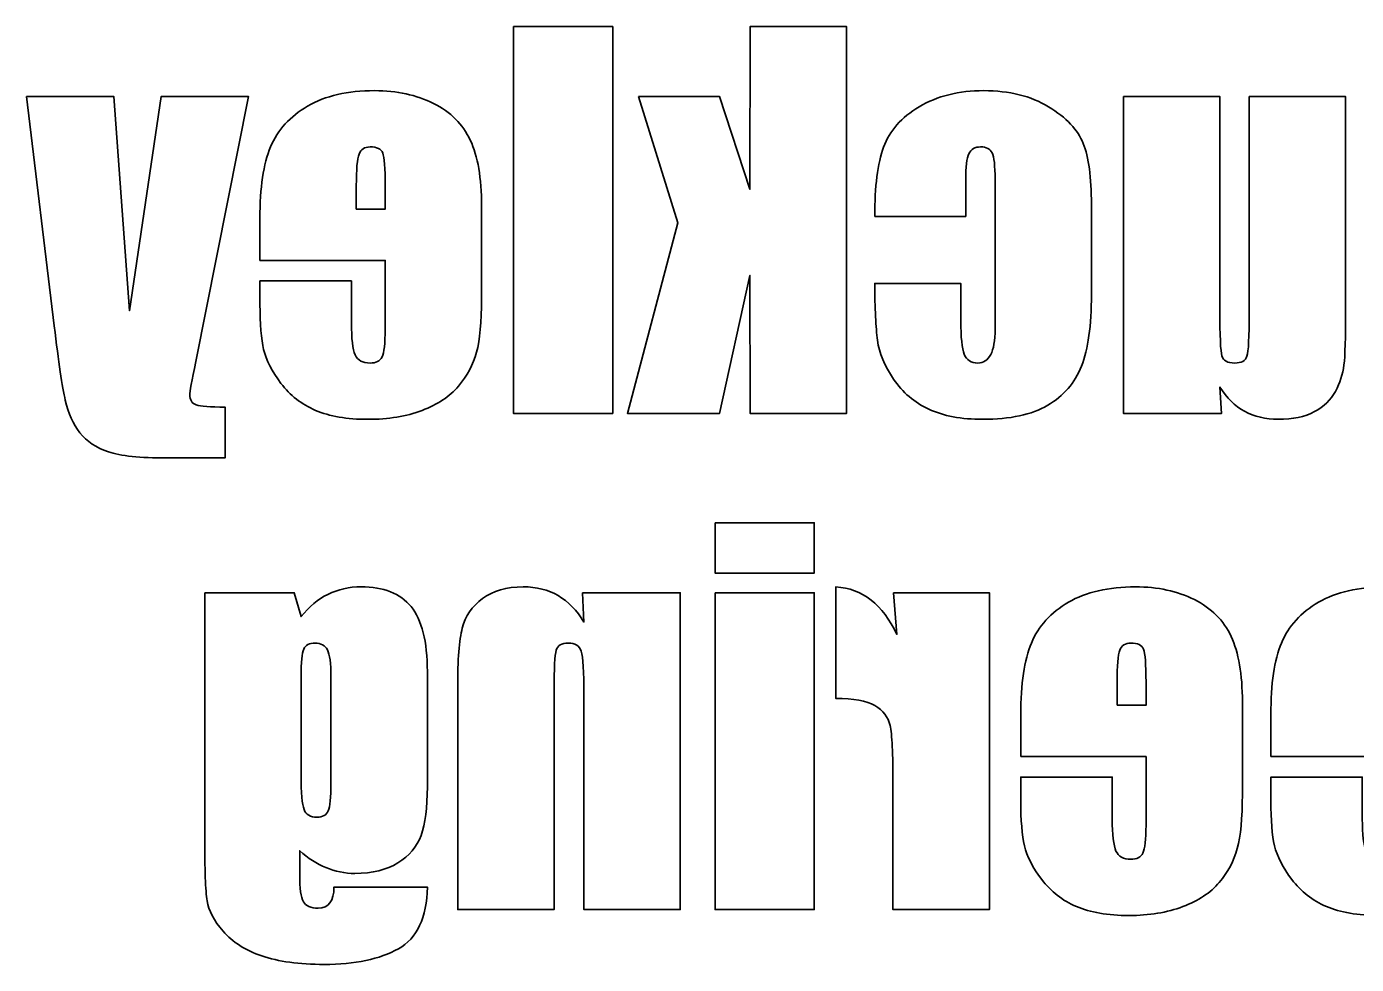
# Model space of a CAD drawing. Header units: millimetres. Extents: x -17.1 to 15.4, y 1.4 to 12.5.
# Drawn here: x -17.06 to -1.3, y 1.41 to 12.54 of the extents above; entities that cross this region are included whole.
import ezdxf

# ---------------------------------------------------------------- set-up
doc = ezdxf.new("R2010")
doc.units = ezdxf.units.MM
doc.header["$MEASUREMENT"] = 0
doc.layers.add('Layer 1', color=7, linetype='Continuous')

msp = doc.modelspace()

# ---------------------------------------------------------------- linework, layer by layer
at = {"layer": 'Layer 1', "color": 250, "lineweight": 35}
for points, knots in [([(-11.2909, 12.5357), (-11.2909, 12.5357), (-11.2909, 7.9479), (-11.2909, 7.9479), (-11.2909, 7.9479), (-11.2909, 7.9479), (-10.1135, 7.9479), (-10.1135, 7.9479), (-10.1135, 7.9479), (-10.1135, 7.9479), (-10.1135, 12.5357), (-10.1135, 12.5357), (-10.1135, 12.5357), (-10.1135, 12.5357), (-11.2909, 12.5357), (-11.2909, 12.5357)], [0, 0, 0, 0, 0.2, 0.2, 0.2, 0.2, 0.4, 0.4, 0.4, 0.4, 0.6, 0.6, 0.6, 0.6, 1, 1, 1, 1]), ([(-9.8061, 11.7063), (-9.8061, 11.7063), (-9.3421, 10.207), (-9.3421, 10.207), (-9.3421, 10.207), (-9.3421, 10.207), (-9.9395, 7.9479), (-9.9395, 7.9479), (-9.9395, 7.9479), (-9.9395, 7.9479), (-8.8462, 7.9479), (-8.8462, 7.9479), (-8.8462, 7.9479), (-8.8462, 7.9479), (-8.4866, 9.5845), (-8.4866, 9.5845), (-8.4866, 9.5845), (-8.4866, 9.5845), (-8.4837, 7.9479), (-8.4837, 7.9479), (-8.4837, 7.9479), (-8.4837, 7.9479), (-7.3411, 7.9479), (-7.3411, 7.9479), (-7.3411, 7.9479), (-7.3411, 7.9479), (-7.3411, 12.5357), (-7.3411, 12.5357), (-7.3411, 12.5357), (-7.3411, 12.5357), (-8.4837, 12.5357), (-8.4837, 12.5357), (-8.4837, 12.5357), (-8.4837, 12.5357), (-8.4866, 10.6062), (-8.4866, 10.6062), (-8.4866, 10.6062), (-8.4866, 10.6062), (-8.8462, 11.7063), (-8.8462, 11.7063), (-8.8462, 11.7063), (-8.8462, 11.7063), (-9.8061, 11.7063), (-9.8061, 11.7063)], [0, 0, 0, 0, 0.0833333, 0.0833333, 0.0833333, 0.0833333, 0.1666667, 0.1666667, 0.1666667, 0.1666667, 0.25, 0.25, 0.25, 0.25, 0.3333333, 0.3333333, 0.3333333, 0.3333333, 0.4166667, 0.4166667, 0.4166667, 0.4166667, 0.5, 0.5, 0.5, 0.5, 0.5833333, 0.5833333, 0.5833333, 0.5833333, 0.6666667, 0.6666667, 0.6666667, 0.6666667, 0.75, 0.75, 0.75, 0.75, 0.8333333, 0.8333333, 0.8333333, 0.8333333, 1, 1, 1, 1]), ([(-17.062, 11.7063), (-17.062, 11.7063), (-16.7343, 8.987), (-16.7343, 8.987), (-16.7343, 8.987), (-16.6821, 8.5559), (-16.6386, 8.2621), (-16.6038, 8.1054), (-16.6038, 8.1054), (-16.569, 7.9488), (-16.511, 7.8193), (-16.4298, 7.7178), (-16.4298, 7.7178), (-16.3495, 7.6154), (-16.2365, 7.5409), (-16.0924, 7.4926), (-16.0924, 7.4926), (-15.9484, 7.4442), (-15.7174, 7.4201), (-15.4013, 7.4201), (-15.4013, 7.4201), (-15.4013, 7.4201), (-14.7081, 7.4201), (-14.7081, 7.4201), (-14.7081, 7.4201), (-14.7081, 7.4201), (-14.7081, 8.0233), (-14.7081, 8.0233), (-14.7081, 8.0233), (-14.886, 8.0233), (-15.0001, 8.032), (-15.0504, 8.0504), (-15.0504, 8.0504), (-15.1016, 8.0678), (-15.1277, 8.1084), (-15.1277, 8.1702), (-15.1277, 8.1702), (-15.1277, 8.2012), (-15.1035, 8.3316), (-15.0562, 8.5637), (-15.0562, 8.5637), (-15.0562, 8.5637), (-14.4298, 11.7063), (-14.4298, 11.7063), (-14.4298, 11.7063), (-14.4298, 11.7063), (-15.4669, 11.7063), (-15.4669, 11.7063), (-15.4669, 11.7063), (-15.4669, 11.7063), (-15.8421, 9.1649), (-15.8421, 9.1649), (-15.8421, 9.1649), (-15.8421, 9.1649), (-16.0267, 11.7063), (-16.0267, 11.7063), (-16.0267, 11.7063), (-16.0267, 11.7063), (-17.062, 11.7063), (-17.062, 11.7063)], [0, 0, 0, 0, 0.0625, 0.0625, 0.0625, 0.0625, 0.125, 0.125, 0.125, 0.125, 0.1875, 0.1875, 0.1875, 0.1875, 0.25, 0.25, 0.25, 0.25, 0.3125, 0.3125, 0.3125, 0.3125, 0.375, 0.375, 0.375, 0.375, 0.4375, 0.4375, 0.4375, 0.4375, 0.5, 0.5, 0.5, 0.5, 0.5625, 0.5625, 0.5625, 0.5625, 0.625, 0.625, 0.625, 0.625, 0.6875, 0.6875, 0.6875, 0.6875, 0.75, 0.75, 0.75, 0.75, 0.8125, 0.8125, 0.8125, 0.8125, 0.875, 0.875, 0.875, 0.875, 1, 1, 1, 1]), ([(-14.2953, 9.7633), (-14.2953, 9.7633), (-12.8106, 9.7633), (-12.8106, 9.7633), (-12.8106, 9.7633), (-12.8106, 9.7633), (-12.8106, 8.9484), (-12.8106, 8.9484), (-12.8106, 8.9484), (-12.8106, 8.7783), (-12.8231, 8.668), (-12.8473, 8.6187), (-12.8473, 8.6187), (-12.8724, 8.5695), (-12.9197, 8.5453), (-12.9903, 8.5453), (-12.9903, 8.5453), (-13.0783, 8.5453), (-13.1372, 8.5782), (-13.1663, 8.6429), (-13.1663, 8.6429), (-13.1963, 8.7086), (-13.2107, 8.8353), (-13.2107, 9.0228), (-13.2107, 9.0228), (-13.2107, 9.0228), (-13.2107, 9.5197), (-13.2107, 9.5197), (-13.2107, 9.5197), (-13.2107, 9.5197), (-14.2953, 9.5197), (-14.2953, 9.5197), (-14.2953, 9.5197), (-14.2953, 9.5197), (-14.2953, 9.2413), (-14.2953, 9.2413), (-14.2953, 9.2413), (-14.2953, 9.0083), (-14.2808, 8.8295), (-14.2519, 8.7048), (-14.2519, 8.7048), (-14.2219, 8.5801), (-14.1532, 8.4467), (-14.0459, 8.3046), (-14.0459, 8.3046), (-13.9386, 8.1625), (-13.8014, 8.0561), (-13.6361, 7.9846), (-13.6361, 7.9846), (-13.4708, 7.914), (-13.2639, 7.8783), (-13.0145, 7.8783), (-13.0145, 7.8783), (-12.7728, 7.8783), (-12.5592, 7.9131), (-12.3736, 7.9837), (-12.3736, 7.9837), (-12.189, 8.0533), (-12.0449, 8.1489), (-11.9415, 8.2708), (-11.9415, 8.2708), (-11.838, 8.3925), (-11.7675, 8.5269), (-11.7279, 8.6739), (-11.7279, 8.6739), (-11.6883, 8.8198), (-11.6679, 9.0325), (-11.6679, 9.3128), (-11.6679, 9.3128), (-11.6679, 9.3128), (-11.6679, 10.41), (-11.6679, 10.41), (-11.6679, 10.41), (-11.6679, 10.7387), (-11.7124, 10.9977), (-11.8013, 11.1881), (-11.8013, 11.1881), (-11.8902, 11.3776), (-12.0353, 11.5236), (-12.2373, 11.6242), (-12.2373, 11.6242), (-12.4403, 11.7256), (-12.6723, 11.7759), (-12.9353, 11.7759), (-12.9353, 11.7759), (-13.2562, 11.7759), (-13.5211, 11.715), (-13.7298, 11.5933), (-13.7298, 11.5933), (-13.9386, 11.4714), (-14.0856, 11.31), (-14.1697, 11.1089), (-14.1697, 11.1089), (-14.2538, 10.9088), (-14.2953, 10.6256), (-14.2953, 10.2611), (-14.2953, 10.2611), (-14.2953, 10.2611), (-14.2953, 9.7633), (-14.2953, 9.7633)], [0, 0, 0, 0, 0.0384615, 0.0384615, 0.0384615, 0.0384615, 0.0769231, 0.0769231, 0.0769231, 0.0769231, 0.1153846, 0.1153846, 0.1153846, 0.1153846, 0.1538462, 0.1538462, 0.1538462, 0.1538462, 0.1923077, 0.1923077, 0.1923077, 0.1923077, 0.2307692, 0.2307692, 0.2307692, 0.2307692, 0.2692308, 0.2692308, 0.2692308, 0.2692308, 0.3076923, 0.3076923, 0.3076923, 0.3076923, 0.3461538, 0.3461538, 0.3461538, 0.3461538, 0.3846154, 0.3846154, 0.3846154, 0.3846154, 0.4230769, 0.4230769, 0.4230769, 0.4230769, 0.4615385, 0.4615385, 0.4615385, 0.4615385, 0.5, 0.5, 0.5, 0.5, 0.5384615, 0.5384615, 0.5384615, 0.5384615, 0.5769231, 0.5769231, 0.5769231, 0.5769231, 0.6153846, 0.6153846, 0.6153846, 0.6153846, 0.6538462, 0.6538462, 0.6538462, 0.6538462, 0.6923077, 0.6923077, 0.6923077, 0.6923077, 0.7307692, 0.7307692, 0.7307692, 0.7307692, 0.7692308, 0.7692308, 0.7692308, 0.7692308, 0.8076923, 0.8076923, 0.8076923, 0.8076923, 0.8461538, 0.8461538, 0.8461538, 0.8461538, 0.8846154, 0.8846154, 0.8846154, 0.8846154, 0.9230769, 0.9230769, 0.9230769, 0.9230769, 1, 1, 1, 1]), ([(-7.0066, 10.2853), (-7.0066, 10.2853), (-5.9278, 10.2853), (-5.9278, 10.2853), (-5.9278, 10.2853), (-5.9278, 10.2853), (-5.9278, 10.7203), (-5.9278, 10.7203), (-5.9278, 10.7203), (-5.9278, 10.8711), (-5.9152, 10.9736), (-5.8902, 11.0277), (-5.8902, 11.0277), (-5.865, 11.0818), (-5.8186, 11.1089), (-5.7509, 11.1089), (-5.7509, 11.1089), (-5.6833, 11.1089), (-5.6379, 11.0857), (-5.6146, 11.0383), (-5.6146, 11.0383), (-5.5914, 10.991), (-5.5799, 10.8856), (-5.5799, 10.7213), (-5.5799, 10.7213), (-5.5799, 10.7213), (-5.5799, 8.9474), (-5.5799, 8.9474), (-5.5799, 8.9474), (-5.5799, 8.8131), (-5.5972, 8.7125), (-5.632, 8.6458), (-5.632, 8.6458), (-5.6659, 8.5791), (-5.7171, 8.5453), (-5.7848, 8.5453), (-5.7848, 8.5453), (-5.863, 8.5453), (-5.9162, 8.5801), (-5.9443, 8.6497), (-5.9443, 8.6497), (-5.9723, 8.7193), (-5.9858, 8.8507), (-5.9858, 9.045), (-5.9858, 9.045), (-5.9858, 9.045), (-5.9858, 9.4907), (-5.9858, 9.4907), (-5.9858, 9.4907), (-5.9858, 9.4907), (-7.0066, 9.4907), (-7.0066, 9.4907), (-7.0066, 9.4907), (-7.0047, 9.191), (-6.994, 8.9658), (-6.9738, 8.816), (-6.9738, 8.816), (-6.9544, 8.6661), (-6.8906, 8.5124), (-6.7833, 8.3549), (-6.7833, 8.3549), (-6.677, 8.1973), (-6.5368, 8.0784), (-6.3648, 7.9981), (-6.3648, 7.9981), (-6.1927, 7.9179), (-5.98, 7.8783), (-5.7258, 7.8783), (-5.7258, 7.8783), (-5.4029, 7.8783), (-5.1458, 7.9334), (-4.9563, 8.0446), (-4.9563, 8.0446), (-4.7678, 8.1547), (-4.6334, 8.3094), (-4.5552, 8.5085), (-4.5552, 8.5085), (-4.4768, 8.7086), (-4.4372, 8.9909), (-4.4372, 9.3583), (-4.4372, 9.3583), (-4.4372, 9.3583), (-4.4372, 10.4265), (-4.4372, 10.4265), (-4.4372, 10.4265), (-4.4372, 10.7464), (-4.4691, 10.9871), (-4.5339, 11.1495), (-4.5339, 11.1495), (-4.5977, 11.3119), (-4.7349, 11.4569), (-4.9457, 11.5846), (-4.9457, 11.5846), (-5.1555, 11.7121), (-5.4106, 11.7759), (-5.7122, 11.7759), (-5.7122, 11.7759), (-6.011, 11.7759), (-6.2661, 11.7121), (-6.4788, 11.5855), (-6.4788, 11.5855), (-6.6905, 11.4588), (-6.8317, 11.2993), (-6.9013, 11.106), (-6.9013, 11.106), (-6.9718, 10.9127), (-7.0066, 10.6391), (-7.0066, 10.2853)], [0, 0, 0, 0, 0.0357143, 0.0357143, 0.0357143, 0.0357143, 0.0714286, 0.0714286, 0.0714286, 0.0714286, 0.1071429, 0.1071429, 0.1071429, 0.1071429, 0.1428571, 0.1428571, 0.1428571, 0.1428571, 0.1785714, 0.1785714, 0.1785714, 0.1785714, 0.2142857, 0.2142857, 0.2142857, 0.2142857, 0.25, 0.25, 0.25, 0.25, 0.2857143, 0.2857143, 0.2857143, 0.2857143, 0.3214286, 0.3214286, 0.3214286, 0.3214286, 0.3571429, 0.3571429, 0.3571429, 0.3571429, 0.3928571, 0.3928571, 0.3928571, 0.3928571, 0.4285714, 0.4285714, 0.4285714, 0.4285714, 0.4642857, 0.4642857, 0.4642857, 0.4642857, 0.5, 0.5, 0.5, 0.5, 0.5357143, 0.5357143, 0.5357143, 0.5357143, 0.5714286, 0.5714286, 0.5714286, 0.5714286, 0.6071429, 0.6071429, 0.6071429, 0.6071429, 0.6428571, 0.6428571, 0.6428571, 0.6428571, 0.6785714, 0.6785714, 0.6785714, 0.6785714, 0.7142857, 0.7142857, 0.7142857, 0.7142857, 0.75, 0.75, 0.75, 0.75, 0.7857143, 0.7857143, 0.7857143, 0.7857143, 0.8214286, 0.8214286, 0.8214286, 0.8214286, 0.8571429, 0.8571429, 0.8571429, 0.8571429, 0.8928571, 0.8928571, 0.8928571, 0.8928571, 0.9285714, 0.9285714, 0.9285714, 0.9285714, 1, 1, 1, 1]), ([(-4.0573, 11.7063), (-4.0573, 11.7063), (-4.0573, 7.9479), (-4.0573, 7.9479), (-4.0573, 7.9479), (-4.0573, 7.9479), (-2.8944, 7.9479), (-2.8944, 7.9479), (-2.8944, 7.9479), (-2.8944, 7.9479), (-2.9147, 8.2611), (-2.9147, 8.2611), (-2.9147, 8.2611), (-2.8354, 8.1335), (-2.7378, 8.0378), (-2.6218, 7.974), (-2.6218, 7.974), (-2.5058, 7.9101), (-2.3724, 7.8783), (-2.2216, 7.8783), (-2.2216, 7.8783), (-2.0505, 7.8783), (-1.9075, 7.9083), (-1.7943, 7.9692), (-1.7943, 7.9692), (-1.6813, 8.0291), (-1.5981, 8.1093), (-1.544, 8.2099), (-1.544, 8.2099), (-1.4908, 8.3104), (-1.4569, 8.4138), (-1.4434, 8.5231), (-1.4434, 8.5231), (-1.4308, 8.6313), (-1.4241, 8.8469), (-1.4241, 9.1707), (-1.4241, 9.1707), (-1.4241, 9.1707), (-1.4241, 11.7063), (-1.4241, 11.7063), (-1.4241, 11.7063), (-1.4241, 11.7063), (-2.5667, 11.7063), (-2.5667, 11.7063), (-2.5667, 11.7063), (-2.5667, 11.7063), (-2.5667, 9.1485), (-2.5667, 9.1485), (-2.5667, 9.1485), (-2.5667, 8.8556), (-2.5754, 8.6825), (-2.5937, 8.6275), (-2.5937, 8.6275), (-2.6111, 8.5724), (-2.6605, 8.5453), (-2.7397, 8.5453), (-2.7397, 8.5453), (-2.8238, 8.5453), (-2.8751, 8.5733), (-2.8905, 8.6304), (-2.8905, 8.6304), (-2.907, 8.6864), (-2.9147, 8.8691), (-2.9147, 9.1765), (-2.9147, 9.1765), (-2.9147, 9.1765), (-2.9147, 11.7063), (-2.9147, 11.7063), (-2.9147, 11.7063), (-2.9147, 11.7063), (-4.0573, 11.7063), (-4.0573, 11.7063)], [0, 0, 0, 0, 0.0526316, 0.0526316, 0.0526316, 0.0526316, 0.1052632, 0.1052632, 0.1052632, 0.1052632, 0.1578947, 0.1578947, 0.1578947, 0.1578947, 0.2105263, 0.2105263, 0.2105263, 0.2105263, 0.2631579, 0.2631579, 0.2631579, 0.2631579, 0.3157895, 0.3157895, 0.3157895, 0.3157895, 0.3684211, 0.3684211, 0.3684211, 0.3684211, 0.4210526, 0.4210526, 0.4210526, 0.4210526, 0.4736842, 0.4736842, 0.4736842, 0.4736842, 0.5263158, 0.5263158, 0.5263158, 0.5263158, 0.5789474, 0.5789474, 0.5789474, 0.5789474, 0.6315789, 0.6315789, 0.6315789, 0.6315789, 0.6842105, 0.6842105, 0.6842105, 0.6842105, 0.7368421, 0.7368421, 0.7368421, 0.7368421, 0.7894737, 0.7894737, 0.7894737, 0.7894737, 0.8421053, 0.8421053, 0.8421053, 0.8421053, 0.8947368, 0.8947368, 0.8947368, 0.8947368, 1, 1, 1, 1]), ([(-13.1528, 10.3723), (-13.1528, 10.3723), (-13.1528, 10.6468), (-13.1528, 10.6468), (-13.1528, 10.6468), (-13.1528, 10.8421), (-13.1421, 10.9668), (-13.1209, 11.0238), (-13.1209, 11.0238), (-13.0996, 11.0809), (-13.0561, 11.1089), (-12.9903, 11.1089), (-12.9903, 11.1089), (-12.9091, 11.1089), (-12.8589, 11.0847), (-12.8395, 11.0364), (-12.8395, 11.0364), (-12.8202, 10.9881), (-12.8106, 10.8585), (-12.8106, 10.6468), (-12.8106, 10.6468), (-12.8106, 10.6468), (-12.8106, 10.3723), (-12.8106, 10.3723), (-12.8106, 10.3723), (-12.8106, 10.3723), (-13.1528, 10.3723), (-13.1528, 10.3723)], [0, 0, 0, 0, 0.125, 0.125, 0.125, 0.125, 0.25, 0.25, 0.25, 0.25, 0.375, 0.375, 0.375, 0.375, 0.5, 0.5, 0.5, 0.5, 0.625, 0.625, 0.625, 0.625, 0.75, 0.75, 0.75, 0.75, 1, 1, 1, 1]), ([(-8.9003, 6.6516), (-8.9003, 6.6516), (-8.9003, 6.0542), (-8.9003, 6.0542), (-8.9003, 6.0542), (-8.9003, 6.0542), (-7.7229, 6.0542), (-7.7229, 6.0542), (-7.7229, 6.0542), (-7.7229, 6.0542), (-7.7229, 6.6516), (-7.7229, 6.6516), (-7.7229, 6.6516), (-7.7229, 6.6516), (-8.9003, 6.6516), (-8.9003, 6.6516)], [0, 0, 0, 0, 0.2, 0.2, 0.2, 0.2, 0.4, 0.4, 0.4, 0.4, 0.6, 0.6, 0.6, 0.6, 1, 1, 1, 1]), ([(-14.9497, 5.8222), (-14.9497, 5.8222), (-14.9497, 2.927), (-14.9497, 2.927), (-14.9497, 2.927), (-14.9497, 2.5364), (-14.941, 2.2832), (-14.9227, 2.1691), (-14.9227, 2.1691), (-14.9053, 2.055), (-14.8405, 1.9342), (-14.7313, 1.8066), (-14.7313, 1.8066), (-14.6211, 1.679), (-14.4683, 1.5814), (-14.273, 1.5147), (-14.273, 1.5147), (-14.0768, 1.448), (-13.8304, 1.4141), (-13.5336, 1.4141), (-13.5336, 1.4141), (-13.1681, 1.4141), (-12.8752, 1.476), (-12.6538, 1.5998), (-12.6538, 1.5998), (-12.4325, 1.7235), (-12.3185, 1.9671), (-12.3107, 2.3306), (-12.3107, 2.3306), (-12.3107, 2.3306), (-13.4185, 2.3306), (-13.4185, 2.3306), (-13.4185, 2.3306), (-13.4185, 2.1643), (-13.4804, 2.0811), (-13.6042, 2.0811), (-13.6042, 2.0811), (-13.6931, 2.0811), (-13.752, 2.1063), (-13.781, 2.1575), (-13.781, 2.1575), (-13.81, 2.2087), (-13.8245, 2.316), (-13.8245, 2.4785), (-13.8245, 2.4785), (-13.8245, 2.4785), (-13.8245, 2.7627), (-13.8245, 2.7627), (-13.8245, 2.7627), (-13.7259, 2.6737), (-13.6216, 2.607), (-13.5132, 2.5616), (-13.5132, 2.5616), (-13.404, 2.5161), (-13.29, 2.4929), (-13.1701, 2.4929), (-13.1701, 2.4929), (-12.9632, 2.4929), (-12.7931, 2.5345), (-12.6597, 2.6176), (-12.6597, 2.6176), (-12.5253, 2.7008), (-12.4345, 2.81), (-12.3852, 2.9444), (-12.3852, 2.9444), (-12.3359, 3.0797), (-12.3107, 3.2721), (-12.3107, 3.5215), (-12.3107, 3.5215), (-12.3107, 3.5215), (-12.3107, 4.8865), (-12.3107, 4.8865), (-12.3107, 4.8865), (-12.3107, 5.2431), (-12.3755, 5.5003), (-12.5041, 5.6568), (-12.5041, 5.6568), (-12.6336, 5.8135), (-12.8308, 5.8917), (-13.0947, 5.8917), (-13.0947, 5.8917), (-13.2387, 5.8917), (-13.3702, 5.8618), (-13.4891, 5.8028), (-13.4891, 5.8028), (-13.608, 5.7439), (-13.7143, 5.6559), (-13.8071, 5.538), (-13.8071, 5.538), (-13.8071, 5.538), (-13.8884, 5.8222), (-13.8884, 5.8222), (-13.8884, 5.8222), (-13.8884, 5.8222), (-14.9497, 5.8222), (-14.9497, 5.8222)], [0, 0, 0, 0, 0.04, 0.04, 0.04, 0.04, 0.08, 0.08, 0.08, 0.08, 0.12, 0.12, 0.12, 0.12, 0.16, 0.16, 0.16, 0.16, 0.2, 0.2, 0.2, 0.2, 0.24, 0.24, 0.24, 0.24, 0.28, 0.28, 0.28, 0.28, 0.32, 0.32, 0.32, 0.32, 0.36, 0.36, 0.36, 0.36, 0.4, 0.4, 0.4, 0.4, 0.44, 0.44, 0.44, 0.44, 0.48, 0.48, 0.48, 0.48, 0.52, 0.52, 0.52, 0.52, 0.56, 0.56, 0.56, 0.56, 0.6, 0.6, 0.6, 0.6, 0.64, 0.64, 0.64, 0.64, 0.68, 0.68, 0.68, 0.68, 0.72, 0.72, 0.72, 0.72, 0.76, 0.76, 0.76, 0.76, 0.8, 0.8, 0.8, 0.8, 0.84, 0.84, 0.84, 0.84, 0.88, 0.88, 0.88, 0.88, 0.92, 0.92, 0.92, 0.92, 1, 1, 1, 1]), ([(-10.4722, 5.8222), (-10.4722, 5.8222), (-10.4548, 5.4732), (-10.4548, 5.4732), (-10.4548, 5.4732), (-10.5378, 5.6124), (-10.6394, 5.7168), (-10.7592, 5.7874), (-10.7592, 5.7874), (-10.8791, 5.857), (-11.0173, 5.8917), (-11.1749, 5.8917), (-11.1749, 5.8917), (-11.3711, 5.8917), (-11.5316, 5.8454), (-11.6563, 5.7526), (-11.6563, 5.7526), (-11.7811, 5.6607), (-11.8613, 5.5438), (-11.897, 5.4026), (-11.897, 5.4026), (-11.9328, 5.2624), (-11.9512, 5.0276), (-11.9512, 4.6989), (-11.9512, 4.6989), (-11.9512, 4.6989), (-11.9512, 2.0637), (-11.9512, 2.0637), (-11.9512, 2.0637), (-11.9512, 2.0637), (-10.8085, 2.0637), (-10.8085, 2.0637), (-10.8085, 2.0637), (-10.8085, 2.0637), (-10.8085, 4.667), (-10.8085, 4.667), (-10.8085, 4.667), (-10.8085, 4.9251), (-10.7998, 5.0836), (-10.7824, 5.1397), (-10.7824, 5.1397), (-10.766, 5.1968), (-10.7186, 5.2248), (-10.6403, 5.2248), (-10.6403, 5.2248), (-10.5582, 5.2248), (-10.5069, 5.1919), (-10.4857, 5.1271), (-10.4857, 5.1271), (-10.4654, 5.0614), (-10.4548, 4.8874), (-10.4548, 4.6042), (-10.4548, 4.6042), (-10.4548, 4.6042), (-10.4548, 2.0637), (-10.4548, 2.0637), (-10.4548, 2.0637), (-10.4548, 2.0637), (-9.3121, 2.0637), (-9.3121, 2.0637), (-9.3121, 2.0637), (-9.3121, 2.0637), (-9.3121, 5.8222), (-9.3121, 5.8222), (-9.3121, 5.8222), (-9.3121, 5.8222), (-10.4722, 5.8222), (-10.4722, 5.8222)], [0, 0, 0, 0, 0.0555556, 0.0555556, 0.0555556, 0.0555556, 0.1111111, 0.1111111, 0.1111111, 0.1111111, 0.1666667, 0.1666667, 0.1666667, 0.1666667, 0.2222222, 0.2222222, 0.2222222, 0.2222222, 0.2777778, 0.2777778, 0.2777778, 0.2777778, 0.3333333, 0.3333333, 0.3333333, 0.3333333, 0.3888889, 0.3888889, 0.3888889, 0.3888889, 0.4444444, 0.4444444, 0.4444444, 0.4444444, 0.5, 0.5, 0.5, 0.5, 0.5555556, 0.5555556, 0.5555556, 0.5555556, 0.6111111, 0.6111111, 0.6111111, 0.6111111, 0.6666667, 0.6666667, 0.6666667, 0.6666667, 0.7222222, 0.7222222, 0.7222222, 0.7222222, 0.7777778, 0.7777778, 0.7777778, 0.7777778, 0.8333333, 0.8333333, 0.8333333, 0.8333333, 0.8888889, 0.8888889, 0.8888889, 0.8888889, 1, 1, 1, 1]), ([(-6.7842, 5.8222), (-6.7842, 5.8222), (-6.7436, 5.3272), (-6.7436, 5.3272), (-6.7436, 5.3272), (-6.9109, 5.6829), (-7.1525, 5.8705), (-7.4687, 5.8917), (-7.4687, 5.8917), (-7.4687, 5.8917), (-7.4687, 4.5693), (-7.4687, 4.5693), (-7.4687, 4.5693), (-7.2588, 4.5693), (-7.1042, 4.5413), (-7.0056, 4.4843), (-7.0056, 4.4843), (-6.907, 4.4272), (-6.847, 4.349), (-6.8238, 4.2475), (-6.8238, 4.2475), (-6.8016, 4.1469), (-6.7901, 3.9139), (-6.7901, 3.5485), (-6.7901, 3.5485), (-6.7901, 3.5485), (-6.7901, 2.0637), (-6.7901, 2.0637), (-6.7901, 2.0637), (-6.7901, 2.0637), (-5.6474, 2.0637), (-5.6474, 2.0637), (-5.6474, 2.0637), (-5.6474, 2.0637), (-5.6474, 5.8222), (-5.6474, 5.8222), (-5.6474, 5.8222), (-5.6474, 5.8222), (-6.7842, 5.8222), (-6.7842, 5.8222)], [0, 0, 0, 0, 0.0909091, 0.0909091, 0.0909091, 0.0909091, 0.1818182, 0.1818182, 0.1818182, 0.1818182, 0.2727273, 0.2727273, 0.2727273, 0.2727273, 0.3636364, 0.3636364, 0.3636364, 0.3636364, 0.4545455, 0.4545455, 0.4545455, 0.4545455, 0.5454545, 0.5454545, 0.5454545, 0.5454545, 0.6363636, 0.6363636, 0.6363636, 0.6363636, 0.7272727, 0.7272727, 0.7272727, 0.7272727, 0.8181818, 0.8181818, 0.8181818, 0.8181818, 1, 1, 1, 1]), ([(-5.2752, 3.8792), (-5.2752, 3.8792), (-3.7904, 3.8792), (-3.7904, 3.8792), (-3.7904, 3.8792), (-3.7904, 3.8792), (-3.7904, 3.0643), (-3.7904, 3.0643), (-3.7904, 3.0643), (-3.7904, 2.8941), (-3.8029, 2.7839), (-3.8272, 2.7346), (-3.8272, 2.7346), (-3.8522, 2.6853), (-3.8996, 2.6611), (-3.9702, 2.6611), (-3.9702, 2.6611), (-4.0582, 2.6611), (-4.1171, 2.694), (-4.1462, 2.7588), (-4.1462, 2.7588), (-4.1761, 2.8245), (-4.1906, 2.9511), (-4.1906, 3.1387), (-4.1906, 3.1387), (-4.1906, 3.1387), (-4.1906, 3.6356), (-4.1906, 3.6356), (-4.1906, 3.6356), (-4.1906, 3.6356), (-5.2752, 3.6356), (-5.2752, 3.6356), (-5.2752, 3.6356), (-5.2752, 3.6356), (-5.2752, 3.3572), (-5.2752, 3.3572), (-5.2752, 3.3572), (-5.2752, 3.1241), (-5.2607, 2.9453), (-5.2317, 2.8206), (-5.2317, 2.8206), (-5.2018, 2.696), (-5.1331, 2.5626), (-5.0258, 2.4205), (-5.0258, 2.4205), (-4.9185, 2.2784), (-4.7813, 2.172), (-4.616, 2.1005), (-4.616, 2.1005), (-4.4506, 2.0299), (-4.2438, 1.9942), (-3.9943, 1.9942), (-3.9943, 1.9942), (-3.7527, 1.9942), (-3.5391, 2.029), (-3.3535, 2.0995), (-3.3535, 2.0995), (-3.1688, 2.1691), (-3.0248, 2.2648), (-2.9214, 2.3866), (-2.9214, 2.3866), (-2.8179, 2.5084), (-2.7473, 2.6428), (-2.7077, 2.7897), (-2.7077, 2.7897), (-2.6681, 2.9357), (-2.6478, 3.1484), (-2.6478, 3.4287), (-2.6478, 3.4287), (-2.6478, 3.4287), (-2.6478, 4.5258), (-2.6478, 4.5258), (-2.6478, 4.5258), (-2.6478, 4.8545), (-2.6923, 5.1136), (-2.7812, 5.304), (-2.7812, 5.304), (-2.8701, 5.4935), (-3.0152, 5.6394), (-3.2171, 5.74), (-3.2171, 5.74), (-3.4202, 5.8415), (-3.6521, 5.8917), (-3.9151, 5.8917), (-3.9151, 5.8917), (-4.2361, 5.8917), (-4.501, 5.8309), (-4.7097, 5.7091), (-4.7097, 5.7091), (-4.9185, 5.5873), (-5.0655, 5.4258), (-5.1496, 5.2248), (-5.1496, 5.2248), (-5.2337, 5.0247), (-5.2752, 4.7414), (-5.2752, 4.377), (-5.2752, 4.377), (-5.2752, 4.377), (-5.2752, 3.8792), (-5.2752, 3.8792)], [0, 0, 0, 0, 0.0384615, 0.0384615, 0.0384615, 0.0384615, 0.0769231, 0.0769231, 0.0769231, 0.0769231, 0.1153846, 0.1153846, 0.1153846, 0.1153846, 0.1538462, 0.1538462, 0.1538462, 0.1538462, 0.1923077, 0.1923077, 0.1923077, 0.1923077, 0.2307692, 0.2307692, 0.2307692, 0.2307692, 0.2692308, 0.2692308, 0.2692308, 0.2692308, 0.3076923, 0.3076923, 0.3076923, 0.3076923, 0.3461538, 0.3461538, 0.3461538, 0.3461538, 0.3846154, 0.3846154, 0.3846154, 0.3846154, 0.4230769, 0.4230769, 0.4230769, 0.4230769, 0.4615385, 0.4615385, 0.4615385, 0.4615385, 0.5, 0.5, 0.5, 0.5, 0.5384615, 0.5384615, 0.5384615, 0.5384615, 0.5769231, 0.5769231, 0.5769231, 0.5769231, 0.6153846, 0.6153846, 0.6153846, 0.6153846, 0.6538462, 0.6538462, 0.6538462, 0.6538462, 0.6923077, 0.6923077, 0.6923077, 0.6923077, 0.7307692, 0.7307692, 0.7307692, 0.7307692, 0.7692308, 0.7692308, 0.7692308, 0.7692308, 0.8076923, 0.8076923, 0.8076923, 0.8076923, 0.8461538, 0.8461538, 0.8461538, 0.8461538, 0.8846154, 0.8846154, 0.8846154, 0.8846154, 0.9230769, 0.9230769, 0.9230769, 0.9230769, 1, 1, 1, 1]), ([(-2.3104, 3.8792), (-2.3104, 3.8792), (-0.8256, 3.8792), (-0.8256, 3.8792), (-0.8256, 3.8792), (-0.8256, 3.8792), (-0.8256, 3.0643), (-0.8256, 3.0643), (-0.8256, 3.0643), (-0.8256, 2.8941), (-0.8381, 2.7839), (-0.8623, 2.7346), (-0.8623, 2.7346), (-0.8874, 2.6853), (-0.9348, 2.6611), (-1.0054, 2.6611), (-1.0054, 2.6611), (-1.0934, 2.6611), (-1.1523, 2.694), (-1.1813, 2.7588), (-1.1813, 2.7588), (-1.2113, 2.8245), (-1.2257, 2.9511), (-1.2257, 3.1387), (-1.2257, 3.1387), (-1.2257, 3.1387), (-1.2257, 3.6356), (-1.2257, 3.6356), (-1.2257, 3.6356), (-1.2257, 3.6356), (-2.3104, 3.6356), (-2.3104, 3.6356), (-2.3104, 3.6356), (-2.3104, 3.6356), (-2.3104, 3.3572), (-2.3104, 3.3572), (-2.3104, 3.3572), (-2.3104, 3.1241), (-2.2959, 2.9453), (-2.2669, 2.8206), (-2.2669, 2.8206), (-2.2369, 2.696), (-2.1683, 2.5626), (-2.061, 2.4205), (-2.061, 2.4205), (-1.9537, 2.2784), (-1.8164, 2.172), (-1.6511, 2.1005), (-1.6511, 2.1005), (-1.4858, 2.0299), (-1.2789, 1.9942), (-1.0295, 1.9942), (-1.0295, 1.9942), (-0.7879, 1.9942), (-0.5742, 2.029), (-0.3887, 2.0995), (-0.3887, 2.0995), (-0.204, 2.1691), (-0.06, 2.2648), (0.0435, 2.3866), (0.0435, 2.3866), (0.1469, 2.5084), (0.2175, 2.6428), (0.2571, 2.7897), (0.2571, 2.7897), (0.2967, 2.9357), (0.317, 3.1484), (0.317, 3.4287), (0.317, 3.4287), (0.317, 3.4287), (0.317, 4.5258), (0.317, 4.5258), (0.317, 4.5258), (0.317, 4.8545), (0.2725, 5.1136), (0.1836, 5.304), (0.1836, 5.304), (0.0947, 5.4935), (-0.0503, 5.6394), (-0.2523, 5.74), (-0.2523, 5.74), (-0.4554, 5.8415), (-0.6873, 5.8917), (-0.9503, 5.8917), (-0.9503, 5.8917), (-1.2713, 5.8917), (-1.5361, 5.8309), (-1.7448, 5.7091), (-1.7448, 5.7091), (-1.9537, 5.5873), (-2.1007, 5.4258), (-2.1847, 5.2248), (-2.1847, 5.2248), (-2.2688, 5.0247), (-2.3104, 4.7414), (-2.3104, 4.377), (-2.3104, 4.377), (-2.3104, 4.377), (-2.3104, 3.8792), (-2.3104, 3.8792)], [0, 0, 0, 0, 0.0384615, 0.0384615, 0.0384615, 0.0384615, 0.0769231, 0.0769231, 0.0769231, 0.0769231, 0.1153846, 0.1153846, 0.1153846, 0.1153846, 0.1538462, 0.1538462, 0.1538462, 0.1538462, 0.1923077, 0.1923077, 0.1923077, 0.1923077, 0.2307692, 0.2307692, 0.2307692, 0.2307692, 0.2692308, 0.2692308, 0.2692308, 0.2692308, 0.3076923, 0.3076923, 0.3076923, 0.3076923, 0.3461538, 0.3461538, 0.3461538, 0.3461538, 0.3846154, 0.3846154, 0.3846154, 0.3846154, 0.4230769, 0.4230769, 0.4230769, 0.4230769, 0.4615385, 0.4615385, 0.4615385, 0.4615385, 0.5, 0.5, 0.5, 0.5, 0.5384615, 0.5384615, 0.5384615, 0.5384615, 0.5769231, 0.5769231, 0.5769231, 0.5769231, 0.6153846, 0.6153846, 0.6153846, 0.6153846, 0.6538462, 0.6538462, 0.6538462, 0.6538462, 0.6923077, 0.6923077, 0.6923077, 0.6923077, 0.7307692, 0.7307692, 0.7307692, 0.7307692, 0.7692308, 0.7692308, 0.7692308, 0.7692308, 0.8076923, 0.8076923, 0.8076923, 0.8076923, 0.8461538, 0.8461538, 0.8461538, 0.8461538, 0.8846154, 0.8846154, 0.8846154, 0.8846154, 0.9230769, 0.9230769, 0.9230769, 0.9230769, 1, 1, 1, 1]), ([(-8.9003, 5.8222), (-8.9003, 5.8222), (-8.9003, 2.0637), (-8.9003, 2.0637), (-8.9003, 2.0637), (-8.9003, 2.0637), (-7.7229, 2.0637), (-7.7229, 2.0637), (-7.7229, 2.0637), (-7.7229, 2.0637), (-7.7229, 5.8222), (-7.7229, 5.8222), (-7.7229, 5.8222), (-7.7229, 5.8222), (-8.9003, 5.8222), (-8.9003, 5.8222)], [0, 0, 0, 0, 0.2, 0.2, 0.2, 0.2, 0.4, 0.4, 0.4, 0.4, 0.6, 0.6, 0.6, 0.6, 1, 1, 1, 1]), ([(-13.8071, 4.8255), (-13.8071, 4.9976), (-13.7965, 5.1068), (-13.7762, 5.1542), (-13.7762, 5.1542), (-13.7559, 5.2016), (-13.7105, 5.2248), (-13.6409, 5.2248), (-13.6409, 5.2248), (-13.5722, 5.2248), (-13.5239, 5.1977), (-13.4958, 5.1445), (-13.4958, 5.1445), (-13.4678, 5.0904), (-13.4534, 4.9841), (-13.4534, 4.8255), (-13.4534, 4.8255), (-13.4534, 4.8255), (-13.4534, 3.5621), (-13.4534, 3.5621), (-13.4534, 3.5621), (-13.4534, 3.3939), (-13.464, 3.2847), (-13.4852, 3.2353), (-13.4852, 3.2353), (-13.5065, 3.1851), (-13.5519, 3.1599), (-13.6196, 3.1599), (-13.6196, 3.1599), (-13.6979, 3.1599), (-13.7491, 3.1899), (-13.7724, 3.2508), (-13.7724, 3.2508), (-13.7956, 3.3107), (-13.8071, 3.448), (-13.8071, 3.6617), (-13.8071, 3.6617), (-13.8071, 3.6617), (-13.8071, 4.8255), (-13.8071, 4.8255)], [0, 0, 0, 0, 0.0909091, 0.0909091, 0.0909091, 0.0909091, 0.1818182, 0.1818182, 0.1818182, 0.1818182, 0.2727273, 0.2727273, 0.2727273, 0.2727273, 0.3636364, 0.3636364, 0.3636364, 0.3636364, 0.4545455, 0.4545455, 0.4545455, 0.4545455, 0.5454545, 0.5454545, 0.5454545, 0.5454545, 0.6363636, 0.6363636, 0.6363636, 0.6363636, 0.7272727, 0.7272727, 0.7272727, 0.7272727, 0.8181818, 0.8181818, 0.8181818, 0.8181818, 1, 1, 1, 1]), ([(-4.1327, 4.4882), (-4.1327, 4.4882), (-4.1327, 4.7627), (-4.1327, 4.7627), (-4.1327, 4.7627), (-4.1327, 4.958), (-4.122, 5.0827), (-4.1007, 5.1397), (-4.1007, 5.1397), (-4.0795, 5.1968), (-4.036, 5.2248), (-3.9702, 5.2248), (-3.9702, 5.2248), (-3.889, 5.2248), (-3.8387, 5.2006), (-3.8194, 5.1523), (-3.8194, 5.1523), (-3.8001, 5.104), (-3.7904, 4.9744), (-3.7904, 4.7627), (-3.7904, 4.7627), (-3.7904, 4.7627), (-3.7904, 4.4882), (-3.7904, 4.4882), (-3.7904, 4.4882), (-3.7904, 4.4882), (-4.1327, 4.4882), (-4.1327, 4.4882)], [0, 0, 0, 0, 0.125, 0.125, 0.125, 0.125, 0.25, 0.25, 0.25, 0.25, 0.375, 0.375, 0.375, 0.375, 0.5, 0.5, 0.5, 0.5, 0.625, 0.625, 0.625, 0.625, 0.75, 0.75, 0.75, 0.75, 1, 1, 1, 1])]:
    msp.add_open_spline(points, degree=3, knots=knots, dxfattribs=at)

doc.saveas('drawing.dxf')
